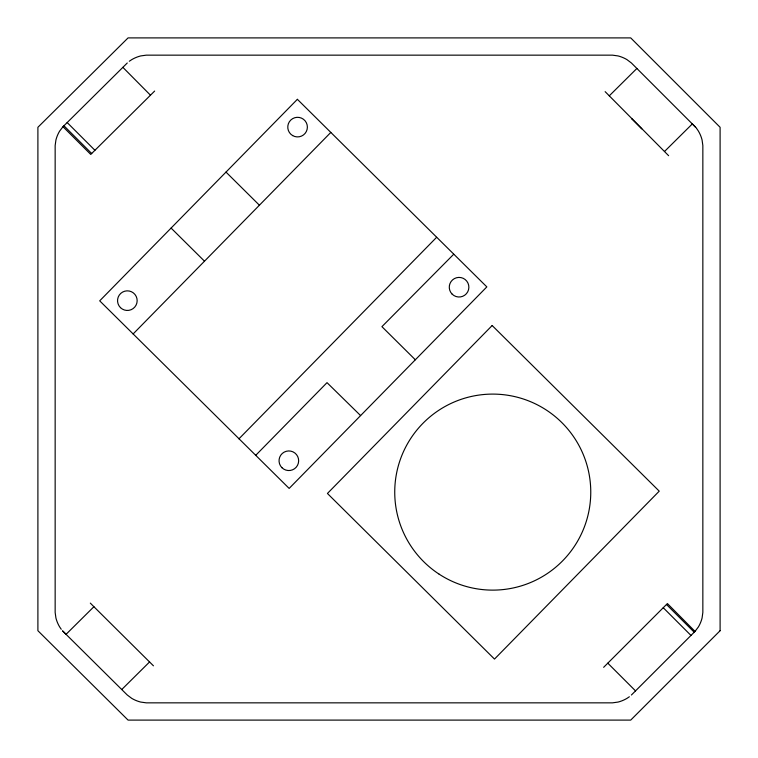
<?xml version="1.0" encoding="UTF-8"?>
<svg xmlns="http://www.w3.org/2000/svg" width="758" height="758" viewBox="0 0 758 758"><rect width="100%" height="100%" fill="white"/><g stroke="black" fill="none" stroke-linecap="round" stroke-linejoin="round"><path stroke-width="1.14" d="M631.405 695.01L695.01 631.405L698.412 626.904A34.072 34.072 0 0 0 702.069 618.064L702.846 612.473L702.846 145.527L702.069 139.936A34.072 34.072 0 0 0 698.412 131.096L696.754 128.623M127.268 62.99L62.99 126.709L59.588 131.172A33.693 33.693 0 0 0 55.931 139.965L55.154 145.527L55.154 612.473L55.931 618.035A33.693 33.693 0 0 0 59.588 626.828L61.246 629.282M133.114 333.965L330.791 132.442M238.922 438.854L436.599 237.33M255.636 455.416L327.02 382.648L360.6 415.592M453.691 254.271L381.928 326.66L415.337 359.785M154.651 91.055L90.752 154.433L62.99 126.709M603.643 667.324L667.4 603.558L695.01 631.405M153.457 665.827L93.907 606.722L66.06 634.332L62.469 630.713M609.28 95.83L636.881 68.466M121.744 689.534L149.591 661.933M664.482 151.515L692.329 123.914L696.469 128.093M629.377 696.754L626.904 698.412A34.072 34.072 0 0 1 618.064 702.069L612.473 702.846L146.313 702.846L140.704 702.069A34.47 34.47 0 0 1 131.807 698.412L127.268 695.01L62.99 631.291M129.305 61.246L131.807 59.588A34.47 34.47 0 0 1 140.704 55.931L146.313 55.154L612.473 55.154L618.064 55.931A34.072 34.072 0 0 1 626.904 59.588L631.405 62.99L695.55 127.164M225.998 172.085L259.407 205.21M171.09 228.073L204.499 261.188M666.481 604.486L694.205 632.21M663.25 607.717L690.974 635.441M67.187 122.55L94.911 150.273M607.802 663.165L635.526 690.889M63.937 125.771L91.68 153.504M632.361 119.404L632.011 119.044L641.77 128.813L641.391 128.434M605.14 91.652L668.622 155.693M122.872 67.348L150.472 95.195M90.316 603.103L93.907 606.722M297.382 99.317L99.705 300.841L289.158 488.417L486.835 286.894L297.382 99.317M492.16 325.523L327.428 493.467L494.5 659.081L659.233 491.146L492.16 325.523M720.1 630.713L630.713 720.1L128.074 720.1L37.9 630.713L37.9 127.287L128.074 37.9L630.713 37.9L720.1 127.287L720.1 630.713M439.138 574.166A98.019 98.019 0 0 0 590.615 497.513A98.019 98.019 0 0 0 448.49 404.658A98.019 98.019 0 0 0 439.138 574.166M292.673 135.597A9.797 9.797 0 0 0 307.378 127.107A9.797 9.797 0 0 0 292.673 118.627A9.797 9.797 0 0 0 292.673 135.597M120.484 307.644A9.797 9.797 0 0 0 136.847 303.096A9.797 9.797 0 0 0 124.729 291.205A9.797 9.797 0 0 0 120.484 307.644M281.948 467.705A9.797 9.797 0 0 0 298.33 463.242A9.797 9.797 0 0 0 286.278 451.285A9.797 9.797 0 0 0 281.948 467.705M452.138 294.132A9.797 9.797 0 0 0 468.539 289.745A9.797 9.797 0 0 0 456.534 277.741A9.797 9.797 0 0 0 452.138 294.132"/></g></svg>
